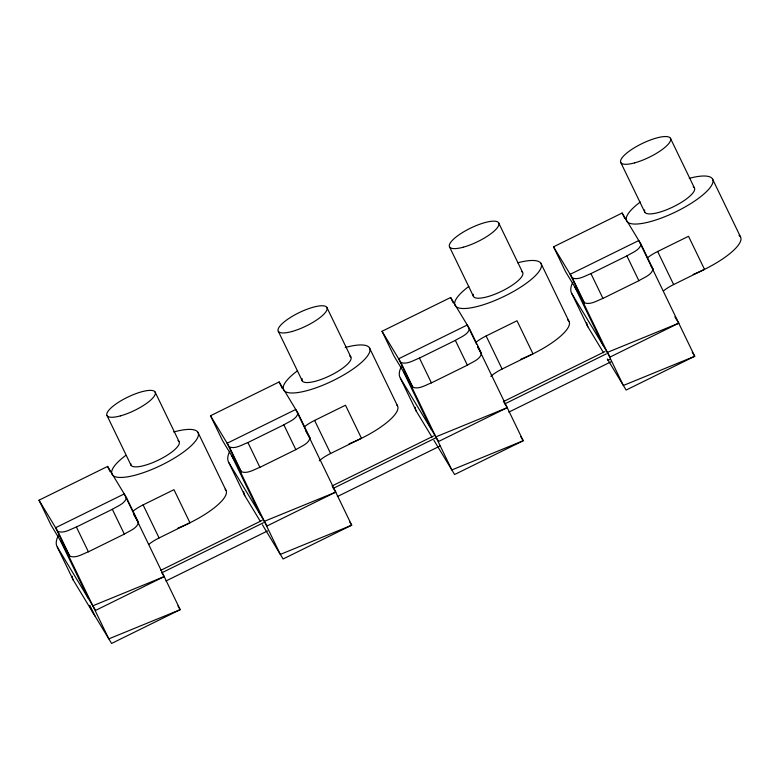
<?xml version="1.0" encoding="UTF-8"?>
<svg xmlns="http://www.w3.org/2000/svg" width="780" height="780" viewBox="0 0 780 780"><rect width="100%" height="100%" fill="white"/><g stroke="black" fill="none" stroke-linecap="round" stroke-linejoin="round"><path stroke-width="1.17" d="M39 500.204L57.847 531.385C63.902 533.774 70.727 529.093 76.401 527.007L112.34 509.311C117.156 506.181 125.229 503.724 126.457 497.591L107.601 466.421L39 500.204L50.992 525.008L69.839 556.179C75.894 558.577 82.709 553.898 88.393 551.801L124.332 534.105C129.139 530.985 137.221 528.528 138.45 522.395L126.457 497.591M210.512 415.74L229.369 446.921C235.414 449.309 242.239 444.629 247.913 442.543L283.852 424.846C288.668 421.717 296.741 419.26 297.97 413.127L279.123 381.956L210.512 415.74L222.505 440.544L241.351 471.715C247.406 474.113 254.231 469.433 259.906 467.337L295.844 449.641C300.651 446.521 308.734 444.064 309.962 437.931L297.97 413.127M382.024 331.276L400.881 362.456C406.926 364.845 413.751 360.165 419.435 358.078L455.364 340.382C460.18 337.252 468.263 334.796 469.482 328.663L450.635 297.492L382.024 331.276L394.017 356.08L412.873 387.25C418.918 389.649 425.744 384.969 431.418 382.873L467.356 365.177C472.173 362.056 480.246 359.599 481.474 353.467L469.482 328.663M553.547 246.811L572.393 277.992C578.448 280.381 585.263 275.701 590.947 273.614L626.886 255.908C631.693 252.788 639.775 250.331 641.004 244.198L622.148 213.028L553.547 246.811L565.529 271.615L584.386 302.786C590.431 305.185 597.256 300.505 602.94 298.409L638.869 280.712C643.685 277.592 651.768 275.135 652.987 269.002L641.004 244.198M132.912 511.241A19.12 5.333 -25.8 0 1 143.101 504.894L173.969 489.684L189.959 522.756L159.091 537.956A19.12 5.333 -25.8 0 0 148.892 544.313M304.424 426.777A19.12 5.333 -25.8 0 1 314.613 420.43L345.491 405.22L361.471 438.292L330.603 453.492A19.12 5.333 -25.8 0 0 319.283 460.814M475.936 342.313A19.12 5.333 -25.8 0 1 486.125 335.965L517.004 320.755L532.984 353.827L502.115 369.028A19.12 5.333 -25.8 0 0 490.796 376.35M647.449 257.849A19.12 5.333 -25.8 0 1 657.647 251.501L688.516 236.291L704.506 269.363L673.627 284.564A19.12 5.333 -25.8 0 0 663.439 290.921M160.553 570.433L262.109 520.416M331.997 485.998L433.563 435.991M503.451 401.563L605.007 351.556M161.938 572.725L263.494 522.707M333.392 488.29L436.04 437.746M504.835 403.865L606.401 353.847M161.801 572.627L164.2 576.596L95.599 610.389L57.34 547.121A95.618 26.676 -25.8 0 1 58.266 535.724M332.719 487.168L335.722 492.131L267.111 525.925L228.862 462.657A95.618 26.676 -25.8 0 1 229.778 451.259M503.353 401.252L507.234 407.667L438.623 441.46L400.374 378.193A95.618 26.676 -25.8 0 1 401.29 366.795M674.866 316.787L678.746 323.203L610.145 356.996L571.886 293.728A95.618 26.676 -25.8 0 1 572.803 282.331M607.913 360.36L610.096 359.287M165.935 580.993L267.491 530.975M337.389 496.558L440.037 446.004M508.833 412.123L611.491 361.579M607.367 352.404L678.746 323.203M435.854 436.868L507.234 407.667M264.342 521.332L335.722 492.131M92.83 605.807L164.2 576.596M650.774 265.337L652.987 269.002M692.24 352.16L694.736 356.275L626.125 390.058L607.318 358.946M571.886 293.728L587.876 326.8L603.554 352.726M477.457 346.817L481.474 353.467M520.728 436.625L523.214 440.739L454.613 474.523L433.914 440.3M400.374 378.193L416.354 411.265L432.032 437.19M305.897 431.213L309.962 437.931M349.84 522.112L351.702 525.203L283.101 558.987L262.402 524.764M228.862 462.657L244.842 495.729L260.52 521.654M133.76 514.654L138.45 522.395M177.976 606.001L180.19 609.667L111.589 643.451L73.33 580.193L57.34 547.121M712.471 178.912L740.454 236.788M670.4 138.226L694.375 187.824M620.831 162.63L644.816 212.238M657.647 251.501L673.627 284.564M622.148 213.028L624.751 218.419M626.886 255.908L638.869 280.712M590.947 273.614L602.94 298.409M572.393 277.992L584.386 302.786M582.163 299.12L570.18 274.316L638.781 240.532L694.736 356.275L623.356 385.476L579.394 294.538M574.957 287.206L602.93 345.072M540.959 263.377L568.932 321.253M498.625 222.817L522.61 272.415M449.572 246.968L473.558 296.575M486.125 335.965L502.115 369.028M476.648 344.409L467.269 324.997L398.658 358.781L410.651 383.584M477.691 346.564L523.214 440.739L451.844 469.94L407.881 379.002M450.635 297.492L453.238 302.884M455.364 340.382L467.356 365.177M419.435 358.078L431.418 382.873M400.881 362.456L412.873 387.25M403.445 371.67L431.418 429.536M369.447 347.841L397.42 405.717M326.859 307.408L350.834 357.006M278.314 331.315L302.299 380.913M314.613 420.43L330.603 453.492M279.123 381.956L282.243 388.43M283.852 424.846L295.844 449.641M247.913 442.543L259.906 467.337M229.369 446.921L241.351 471.715M239.138 468.049L227.146 443.245L295.756 409.461L351.702 525.203L280.322 554.404L236.369 463.466M231.933 456.134L259.906 514M197.935 432.315L225.907 490.181M155.083 391.999L179.069 441.597M107.065 415.652L131.04 465.25M143.101 504.894L159.091 537.956M107.601 466.421L110.214 471.812M112.34 509.311L124.332 534.105M76.401 527.007L88.393 551.801M57.847 531.385L69.839 556.179M67.626 552.513L55.633 527.709L124.234 493.925L180.19 609.667L108.81 638.869L64.847 547.931M60.411 540.599L88.393 598.465M94.955 615.947L89.573 605.387L93.561 613.655M587.876 326.8A95.618 26.676 -25.8 0 1 586.765 322.842M739.03 235.375A47.814 13.338 -25.8 0 1 693.167 274.443M689.276 178.328A47.814 13.338 -25.8 0 1 705.676 192.416A47.814 13.338 -25.8 0 1 641.248 223.567A47.814 13.338 -25.8 0 1 640.331 201.991M416.354 411.265A95.618 26.676 -25.8 0 1 415.252 407.306M567.508 319.839A47.814 13.338 -25.8 0 1 520.923 359.2M517.764 262.792A47.814 13.338 -25.8 0 1 534.154 276.88A47.814 13.338 -25.8 0 1 469.735 308.032A47.814 13.338 -25.8 0 1 468.819 286.455M244.842 495.729A95.618 26.676 -25.8 0 1 243.73 491.77M396.63 404.771A47.814 13.338 -25.8 0 1 349.108 443.781M345.248 347.529A47.814 13.338 -25.8 0 1 363.051 360.955A47.814 13.338 -25.8 0 1 298.506 392.457A47.814 13.338 -25.8 0 1 297.307 370.929M177.957 440.632A26.773 7.468 -25.8 0 1 158.554 460.024A26.773 7.468 -25.8 0 1 130.767 463.613M225.108 489.235A47.814 13.338 -25.8 0 1 177.889 528.128M173.726 431.993A47.814 13.338 -25.8 0 1 191.539 445.419A47.814 13.338 -25.8 0 1 126.984 476.921A47.814 13.338 -25.8 0 1 125.785 455.393M73.33 580.193A95.618 26.676 -25.8 0 1 72.218 576.235M349.713 356.031A27.066 7.546 -25.8 0 1 329.326 376.009A27.066 7.546 -25.8 0 1 302.152 378.671M693.235 186.829A27.631 7.712 -25.8 0 1 672.409 207.236A27.631 7.712 -25.8 0 1 644.67 209.947M521.479 271.43A27.349 7.634 -25.8 0 1 500.867 291.623A27.349 7.634 -25.8 0 1 473.411 294.304M120.422 415.877A26.773 7.468 -25.8 0 0 155.337 392.623A26.773 7.468 -25.8 0 0 117.458 402.968A26.773 7.468 -25.8 0 0 120.422 415.877M291.817 331.539A27.066 7.546 -25.8 0 0 327.113 308.041A27.066 7.546 -25.8 0 0 288.834 318.494A27.066 7.546 -25.8 0 0 291.817 331.539M634.618 162.874A27.631 7.712 -25.8 0 0 670.663 138.869A27.631 7.712 -25.8 0 0 631.566 149.546A27.631 7.712 -25.8 0 0 634.618 162.874M463.223 247.211A27.349 7.634 -25.8 0 0 498.888 223.451A27.349 7.634 -25.8 0 0 460.2 234.019A27.349 7.634 -25.8 0 0 463.223 247.211"/></g></svg>
